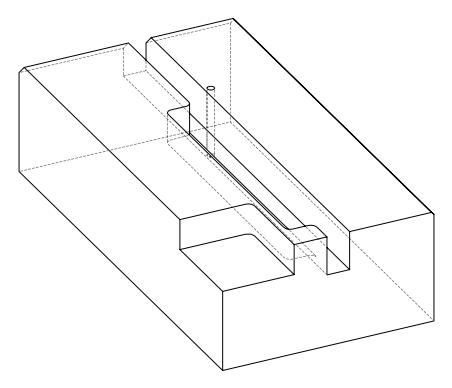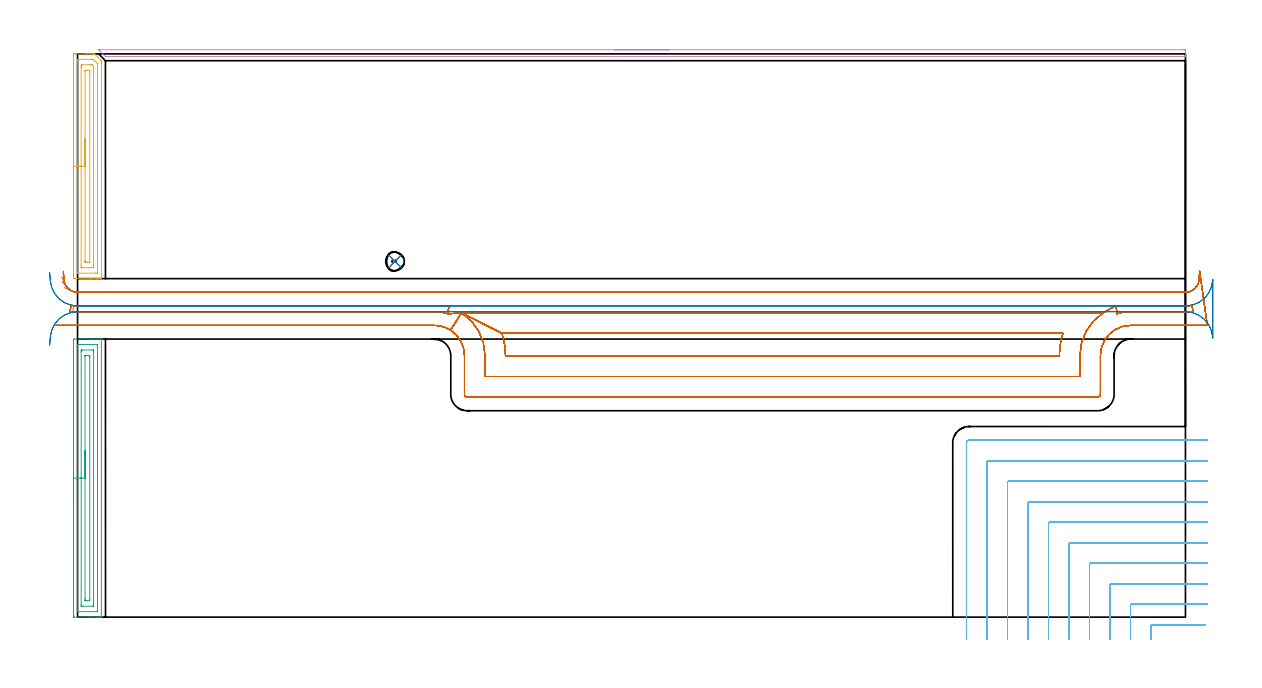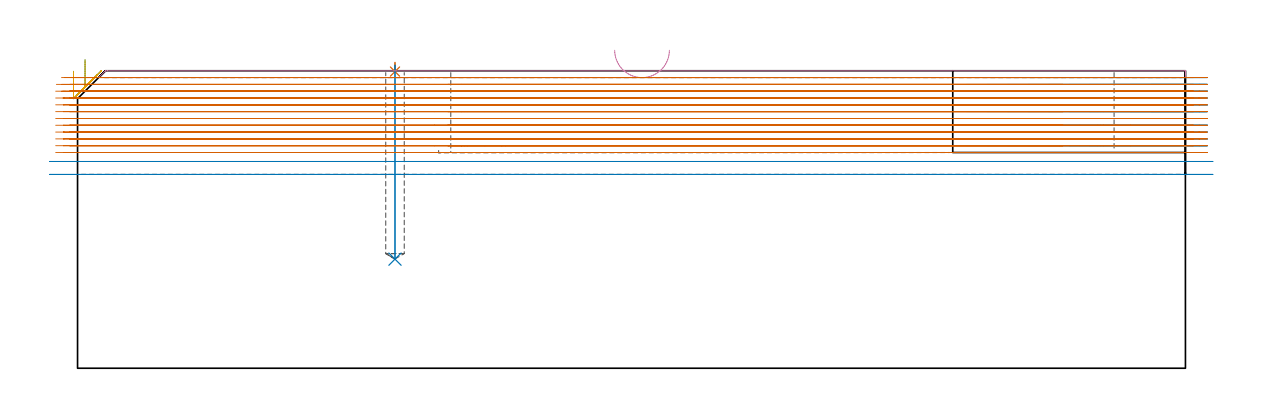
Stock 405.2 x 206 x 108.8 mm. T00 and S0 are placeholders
(PLAN: 8 operations, 4 tool changes, 93.6 min)
(1 SPOT_DRILL | STEP1POCKET | NXT0321_9005460120000 | 0.03 min | 0 mm3)
(2 DRILL_BLIND_HOLE_INTO_CENTER | STEP1POCKET | UGT0301_463 | 0.29 min | 2429 mm3)
(3 AREA_MILL | FG_CHAMFER_SURFACE | UGT0205_001 | 3.48 min | 5597 mm3)
(4 AREA_MILL_1 | FG_CHAMFER_SURFACE_1 | UGT0205_001 | 3.33 min | 1251 mm3)
(5 AREA_MILL_2 | FG_CHAMFER_SURFACE_2 | UGT0205_001 | 2.85 min | 4575 mm3)
(6 MILL_CORNER_NOTCH_RECTANGULAR | CORNER_NOTCH_RECTANGULAR | NXT0201_013 | Follow Part, ap 2.5, ae 75% | 25.2 min | 177138 mm3)
(7 MILL_OPEN_POCKET | POCKET_OPEN | NXT0201_013 | Follow Part, ap 2.5, ae 75% | 54.8 min | 457244 mm3)
(8 MILL_RECTANGULAR_SLOT | SLOT_RECTANGULAR | UGT0201_094 | Follow Part, ap 5, ae 75% | 3.63 min | 71651 mm3)
(TOOL NXT0321_9005460120000 | NC Spot Drill, 142deg, 12mm, Carbide, Uncoated | D12 PA142 FL30 Z2)
(TOOL UGT0301_463 | Carbide Drill 6.8 mm | D6.8 PA118 FL69 Z2)
(TOOL UGT0205_001 | Chamfer Mill 20 x 3 x 45 deg. | D20 FL50 Z2)
(TOOL NXT0201_013 | ENDMILL 10mm | D10 FL30 Z4)
(TOOL UGT0201_094 | End mill 20 mm | D20 FL38 Z4)
(OP 1 SPOT_DRILL)
G17 G21 G94 G90
T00 M6
G54
G17 G0 G90 X116.1 Y130.1 S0 M3
G43 Z118.8 H0
G94 G81 G98 Z108.507 F250. R111.8
G80
M5
M2
(OP 2 DRILL_BLIND_HOLE_INTO_CENTER)
G17 G21 G94 G90
T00 M6
G54
G17 G0 G90 X116.1 Y130.1 S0 M3
G43 Z118.8 H0
G94 G81 G98 Z39.9 F250. R110.8
G80
M5
M2
(OP 3 AREA_MILL)
G17 G21 G94 G90
T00 M6
G54
G17 G0 G90 X-1.5 Y40.85 S1061 M3
G43 Z118.8 H0
Z108.6
G94 G1 Y40.888 Z107.728 F250.
Y41.002 Z106.864
Y41.191 Z106.012
Y41.453 Z105.18
Y41.787 Z104.374
Y42.19 Z103.6
Y42.658 Z102.864
Y43.19 Z102.172
Y43.779 Z101.529
Y44.422 Z100.94
Y45.114 Z100.408
Y45.85 Z99.94
Y46.624 Z99.537
Y47.43 Z99.203
Y48.262 Z98.941
Y49.114 Z98.752
Y49.978 Z98.638
Y50.85 Z98.6
Y101.13
X-1.497 Y101.397 Z98.602
X-1.491 Y101.69 Z98.605
X-1.192 Y101.7 Z98.904
X4.494 Z104.588
X5.137 Z105.235
X5.388 Z105.485
X7.177 Z107.272
X7.679 Z107.778
X8.347 Z108.446
X8.651 Y101.694 Z108.743
X8.697 Y101.69 Z108.789
X8.7 Y101.575 Z108.8
Y0.125
X8.697 Y0.01 Z108.788
X8.66 Y0.002 Z108.752
X8.649 Y0.001 Z108.741
X8.347 Y0. Z108.445
X7.679 Z107.777
X7.177 Z107.272
X5.137 Z105.235
X4.494 Z104.588
X-1.12 Z98.976
X-1.441 Y0.003 Z98.656
X-1.491 Y0.006 Z98.606
X-1.497 Y0.57 Z98.603
X-1.5 Y1.196 Z98.6
Y50.85
X-0.086 Z100.014
Y99.459
X-0.084 Y99.568 Z100.016
X-0.082 Y99.64 Z100.018
X-0.079 Y99.689 Z100.021
X-0.064 Y99.691 Z100.036
X0.023 Y99.695 Z100.123
X0.567 Y99.7 Z100.667
X7.227 Y99.699 Z107.327
X7.258 Y99.698 Z107.358
X7.274 Y99.695 Z107.374
X7.278 Y99.692 Z107.378
X7.28 Y99.675 Z107.38
X7.284 Y99.459 Z107.384
X7.285 Y99.35 Z107.385
X7.286 Y99.242 Z107.386
X7.285 Y2.241 Z107.385
X7.284 Y2.133 Z107.384
X7.282 Y2.061 Z107.382
X7.279 Y2.011 Z107.379
X7.263 Y2.009 Z107.363
X7.177 Y2.006 Z107.277
X6.633 Y2.001 Z106.733
X-0.027 Y2. Z100.073
X-0.058 Y2.002 Z100.042
X-0.074 Y2.005 Z100.026
X-0.078 Y2.008 Z100.022
X-0.08 Y2.025 Z100.02
X-0.084 Y2.241 Z100.016
X-0.085 Y2.35 Z100.015
X-0.086 Y2.458 Z100.014
Y50.85
X1.328 Z101.428
X1.329 Y97.161 Z101.429
X1.333 Y97.57 Z101.433
X1.335 Y97.681 Z101.435
X1.551 Y97.694 Z101.651
X1.682 Y97.699 Z101.782
X5.518 Z105.618
X5.779 Y97.694 Z105.879
X5.851 Y97.69 Z105.951
X5.865 Y97.676 Z105.965
X5.868 Y97.639 Z105.968
X5.87 Y97.57 Z105.97
X5.871 Y97.09 Z105.971
Y4.539
X5.867 Y4.13 Z105.967
X5.865 Y4.019 Z105.965
X5.648 Y4.006 Z105.748
X5.518 Y4.001 Z105.618
X1.682 Z101.782
X1.421 Y4.006 Z101.521
X1.349 Y4.01 Z101.449
X1.335 Y4.024 Z101.435
X1.332 Y4.061 Z101.432
X1.33 Y4.13 Z101.43
X1.329 Y4.61 Z101.429
X1.328 Y50.85 Z101.428
X2.743 Z102.843
Y95.327
X2.745 Y95.541 Z102.845
X2.748 Y95.647 Z102.848
X2.75 Y95.69 Z102.85
X2.802 Y95.695 Z102.902
X3.6 Y95.699 Z103.7
X3.692 Y95.7 Z103.792
X4.413 Y95.69 Z104.513
X4.451 Y95.689 Z104.551
X4.453 Y95.647 Z104.553
X4.455 Y95.546 Z104.555
X4.457 Y95.343 Z104.557
Y94.937
X4.456 Y6.373 Z104.556
X4.455 Y6.159 Z104.555
X4.452 Y6.053 Z104.552
X4.45 Y6.01 Z104.55
X4.398 Y6.005 Z104.498
X3.6 Y6.001 Z103.7
X3.508 Z103.608
X2.787 Y6.01 Z102.887
X2.749 Y6.011 Z102.849
X2.747 Y6.053 Z102.847
X2.745 Y6.154 Z102.845
X2.743 Y6.357 Z102.843
Y6.763
Y50.85
Y51.722 Z102.881
Y52.586 Z102.995
Y53.438 Z103.183
Y54.27 Z103.446
Y55.076 Z103.78
Y55.85 Z104.182
Y56.586 Z104.651
Y57.278 Z105.182
Y57.921 Z105.772
Y58.51 Z106.415
Y59.042 Z107.107
Y59.51 Z107.843
Y59.913 Z108.616
Y60.247 Z109.422
Y60.509 Z110.254
Y60.698 Z111.106
Y60.812 Z111.971
Y60.85 Z112.843
G0 Z118.8
M5
M2
(OP 4 AREA_MILL_1)
G17 G21 G94 G90
T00 M6
G54
G17 G0 G90 X196.45 Y207.5 S1061 M3
G43 Z118.8 H0
Z116.3
G94 G1 X196.488 Z115.428 F250.
X196.602 Z114.563
X196.791 Z113.712
X197.053 Z112.88
X197.387 Z112.074
X197.79 Z111.3
X198.258 Z110.564
X198.789 Z109.872
X199.379 Z109.229
X200.022 Z108.64
X200.714 Z108.108
X201.45 Z107.64
X202.224 Z107.237
X203.03 Z106.903
X203.862 Z106.641
X204.713 Z106.452
X205.578 Z106.338
X206.45 Z106.3
X404.593
X404.85 Y207.499 Z106.301
X405.04 Y207.496 Z106.304
X405.197 Y207.491 Z106.305
X405.199 Y207.44 Z106.357
X405.2 Y206.25 Z107.545
Y205.621 Z108.179
Y205.269 Z108.53
Y205.134 Z108.658
X405.19 Y205.002 Z108.788
X405.04 Y205. Z108.8
X10.984
X10.213 Y205.004 Z108.793
X10.198 Y205.005 Z108.791
X10.092 Y205.107 Z108.69
X7.703 Y207.496 Z106.303
X7.705 Y207.498 Z106.301
X7.86 Y207.5 Z106.3
X206.45
X207.321 Z106.338
X208.186 Z106.452
X209.038 Z106.641
X209.87 Z106.903
X210.676 Z107.237
X211.45 Z107.64
X212.186 Z108.108
X212.878 Z108.64
X213.521 Z109.229
X214.11 Z109.872
X214.641 Z110.564
X215.11 Z111.3
X215.513 Z112.074
X215.847 Z112.88
X216.109 Z113.712
X216.298 Z114.563
X216.412 Z115.428
X216.45 Z116.3
G0 Z118.8
M5
M2
(OP 5 AREA_MILL_2)
G17 G21 G94 G90
T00 M6
G54
G17 G0 G90 X-1.5 Y154.9 S1061 M3
G43 Z118.8 H0
Z108.6
G94 G1 Y154.938 Z107.728 F250.
Y155.052 Z106.864
Y155.241 Z106.012
Y155.503 Z105.18
Y155.837 Z104.374
Y156.24 Z103.6
Y156.709 Z102.864
Y157.24 Z102.172
Y157.829 Z101.529
Y158.472 Z100.94
Y159.164 Z100.408
Y159.9 Z99.94
Y160.674 Z99.537
Y161.48 Z99.203
Y162.312 Z98.941
Y163.164 Z98.752
Y164.028 Z98.638
Y164.9 Z98.6
Y205.157
X-1.498 Y205.421 Z98.602
X-1.491 Y205.993 Z98.605
X-1.45 Y205.998 Z98.647
X-0.871 Y206. Z99.226
X-0.558 Z99.538
X2.706 Z102.8
X3.331 Z103.428
X3.6 Z103.696
X4.226 Z104.322
X4.494 Z104.59
X5.032 Z105.131
X5.388 Z105.487
X5.835 Z105.934
X6.015 Y205.999 Z106.114
X6.208 Y205.99 Z106.304
X6.282 Y205.918 Z106.38
X6.335 Y205.866 Z106.433
X8.518 Y203.683 Z108.616
X8.561 Y203.64 Z108.659
X8.695 Y203.505 Z108.79
X8.7 Y202.749 Z108.8
Y123.934
X8.697 Y123.81 Z108.788
X8.66 Y123.802 Z108.752
X8.646 Y123.801 Z108.737
X8.322 Y123.8 Z108.421
X7.714 Z107.813
X7.177 Z107.272
X5.12 Z105.217
X4.494 Z104.589
X-1.121 Z98.976
X-1.45 Y123.802 Z98.647
X-1.491 Y123.807 Z98.606
X-1.497 Y124.379 Z98.603
X-1.5 Y125.006 Z98.6
Y164.9
X-0.086 Z100.014
Y203.748
X-0.085 Y203.857 Z100.015
X-0.082 Y203.929 Z100.018
X-0.079 Y203.981 Z100.021
X-0.065 Y203.99 Z100.035
X0.023 Y203.993 Z100.123
X0.556 Y203.999 Z100.656
X5.027 Z105.127
X5.388 Y203.996 Z105.488
X5.748 Y203.99 Z105.848
X6.109 Y203.64 Z106.209
X6.282 Y203.467 Z106.382
X7. Y202.749 Z107.1
X7.177 Y202.569 Z107.277
X7.261 Y202.477 Z107.361
X7.279 Y202.442 Z107.379
X7.282 Y202.329 Z107.382
X7.285 Y202.185 Z107.385
X7.286 Y201.967 Z107.386
Y201.859
Y126.052
X7.285 Y125.943 Z107.385
X7.282 Y125.871 Z107.382
X7.279 Y125.819 Z107.379
X7.265 Y125.81 Z107.365
X7.177 Y125.807 Z107.277
X6.644 Y125.801 Z106.744
X0.023 Z100.123
X-0.028 Y125.802 Z100.072
X-0.059 Y125.805 Z100.041
X-0.072 Y125.809 Z100.028
X-0.079 Y125.836 Z100.021
X-0.084 Y126.052 Z100.016
X-0.085 Y126.16 Z100.015
X-0.086 Y164.9 Z100.014
X1.328 Z101.428
X1.329 Y200.968 Z101.429
X1.33 Y201.448 Z101.43
X1.333 Y201.859 Z101.433
X1.335 Y201.97 Z101.435
X1.528 Y201.99 Z101.628
X1.672 Y201.998 Z101.772
X4.352 Y202. Z104.452
X5.247 Y201.999 Z105.347
X5.281 Y201.995 Z105.381
X5.297 Y201.99 Z105.397
X5.332 Y201.963 Z105.432
X5.388 Y201.911 Z105.488
X5.439 Y201.859 Z105.539
X5.864 Y201.384 Z105.964
X5.868 Y200.968 Z105.968
X5.871 Y200.487 Z105.971
Y128.832
X5.87 Y128.352 Z105.97
X5.867 Y127.941 Z105.967
X5.865 Y127.83 Z105.965
X5.672 Y127.81 Z105.772
X5.528 Y127.802 Z105.628
X5.388 Y127.801 Z105.488
X4.636 Y127.8 Z104.736
X1.954 Z102.054
X1.812 Y127.801 Z101.912
X1.67 Y127.803 Z101.77
X1.386 Y127.81 Z101.486
X1.334 Y127.816 Z101.434
X1.332 Y127.831 Z101.432
X1.33 Y127.873 Z101.43
X1.329 Y127.941 Z101.429
X1.328 Y128.423 Z101.428
Y164.9
X2.743 Z102.843
Y199.614
X2.744 Y199.827 Z102.844
X2.746 Y199.934 Z102.846
X2.749 Y199.979 Z102.849
X2.792 Y199.992 Z102.892
X3.6 Y200. Z103.7
X3.678 Z103.778
X4.422 Y199.99 Z104.522
X4.451 Y199.979 Z104.551
X4.454 Y199.935 Z104.554
X4.456 Y199.834 Z104.556
X4.457 Y199.63 Z104.557
Y199.224
Y130.186
X4.456 Y129.973 Z104.556
X4.453 Y129.867 Z104.553
X4.451 Y129.821 Z104.551
X4.408 Y129.808 Z104.508
X3.6 Y129.801 Z103.7
X3.522 Y129.8 Z103.622
X2.778 Y129.81 Z102.878
X2.749 Y129.821 Z102.849
X2.746 Y129.865 Z102.846
X2.744 Y129.966 Z102.844
X2.743 Y130.17 Z102.843
Y130.576
Y164.9
Y165.772 Z102.881
Y166.637 Z102.995
Y167.488 Z103.183
Y168.32 Z103.446
Y169.126 Z103.78
Y169.9 Z104.182
Y170.636 Z104.651
Y171.328 Z105.182
Y171.971 Z105.772
Y172.56 Z106.415
Y173.092 Z107.107
Y173.56 Z107.843
Y173.963 Z108.616
Y174.297 Z109.422
Y174.559 Z110.254
Y174.748 Z111.106
Y174.862 Z111.971
Y174.9 Z112.843
G0 Z118.8
M5
M2
(OP 6 MILL_CORNER_NOTCH_RECTANGULAR)
G17 G21 G94 G90
T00 M6
G54
G17 G0 G90 X412.342 Y-2.8 S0 M3
G43 Z118.8 H0
Z106.308
G94 G1 X409.342 F250.
X393.095 F500.
G3 X392.6 Y-3.295 R0.5
G1 Y-5.
Y-8. F250.
G0 Z118.8
X413.2 Y4.7
Z106.308
G1 X410.2
X385.595 F500.
G3 X385.1 Y4.205 R0.5
G1 Y-5.
Y-8. F250.
G0 Z118.8
X413.2 Y12.2
Z106.308
G1 X410.2
X378.096 F500.
G3 X377.6 Y11.704 R0.5
G1 Y-5.
Y-8. F250.
G0 Z118.8
X413.2 Y19.7
Z106.308
G1 X410.2
X370.596 F500.
G3 X370.1 Y19.204 R0.5
G1 Y-5.
Y-8. F250.
G0 Z118.8
X413.2 Y27.2
Z106.308
G1 X410.2
X363.096 F500.
G3 X362.6 Y26.704 R0.5
G1 Y-5.
Y-8. F250.
G0 Z118.8
X413.2 Y34.7
Z106.308
G1 X410.2
X355.596 F500.
G3 X355.1 Y34.204 R0.5
G1 Y-5.
Y-8. F250.
G0 Z118.8
X413.2 Y42.2
Z106.308
G1 X410.2
X348.096 F500.
G3 X347.6 Y41.704 R0.5
G1 Y-5.
Y-8. F250.
G0 Z118.8
X413.2 Y49.7
Z106.308
G1 X410.2
X340.597 F500.
G3 X340.1 Y49.203 R0.5
G1 Y-5.
Y-8. F250.
G0 Z118.8
X413.2 Y57.2
Z106.308
G1 X410.2
X333.097 F500.
G3 X332.6 Y56.703 R0.5
G1 Y-5.
Y-8. F250.
G0 Z118.8
X413.2 Y64.7
Z106.308
G1 X410.2
X326.1 F500.
G3 X325.1 Y63.7 R1.
G1 Y-5.
Y-8. F250.
G0 Z118.8
X412.342 Y-2.8
Z103.817
G1 X409.342
X393.095 F500.
G3 X392.6 Y-3.295 R0.5
G1 Y-5.
Y-8. F250.
G0 Z118.8
X413.2 Y4.7
Z103.817
G1 X410.2
X385.595 F500.
G3 X385.1 Y4.205 R0.5
G1 Y-5.
Y-8. F250.
G0 Z118.8
X413.2 Y12.2
Z103.817
G1 X410.2
X378.096 F500.
G3 X377.6 Y11.704 R0.5
G1 Y-5.
Y-8. F250.
G0 Z118.8
X413.2 Y19.7
Z103.817
G1 X410.2
X370.596 F500.
G3 X370.1 Y19.204 R0.5
G1 Y-5.
Y-8. F250.
G0 Z118.8
X413.2 Y27.2
Z103.817
G1 X410.2
X363.096 F500.
G3 X362.6 Y26.704 R0.5
G1 Y-5.
Y-8. F250.
G0 Z118.8
X413.2 Y34.7
Z103.817
G1 X410.2
X355.596 F500.
G3 X355.1 Y34.204 R0.5
G1 Y-5.
Y-8. F250.
G0 Z118.8
X413.2 Y42.2
Z103.817
G1 X410.2
X348.096 F500.
G3 X347.6 Y41.704 R0.5
G1 Y-5.
Y-8. F250.
G0 Z118.8
X413.2 Y49.7
Z103.817
G1 X410.2
X340.597 F500.
G3 X340.1 Y49.203 R0.5
G1 Y-5.
Y-8. F250.
G0 Z118.8
X413.2 Y57.2
Z103.817
G1 X410.2
X333.097 F500.
G3 X332.6 Y56.703 R0.5
G1 Y-5.
Y-8. F250.
G0 Z118.8
X413.2 Y64.7
Z103.817
G1 X410.2
X326.1 F500.
G3 X325.1 Y63.7 R1.
G1 Y-5.
Y-8. F250.
G0 Z118.8
X412.342 Y-2.8
Z101.325
G1 X409.342
X393.095 F500.
G3 X392.6 Y-3.295 R0.5
G1 Y-5.
Y-8. F250.
G0 Z118.8
X413.2 Y4.7
Z101.325
G1 X410.2
X385.595 F500.
G3 X385.1 Y4.205 R0.5
G1 Y-5.
Y-8. F250.
G0 Z118.8
X413.2 Y12.2
Z101.325
G1 X410.2
X378.096 F500.
G3 X377.6 Y11.704 R0.5
G1 Y-5.
Y-8. F250.
G0 Z118.8
X413.2 Y19.7
Z101.325
G1 X410.2
X370.596 F500.
G3 X370.1 Y19.204 R0.5
G1 Y-5.
Y-8. F250.
G0 Z118.8
X413.2 Y27.2
Z101.325
G1 X410.2
X363.096 F500.
G3 X362.6 Y26.704 R0.5
G1 Y-5.
Y-8. F250.
G0 Z118.8
X413.2 Y34.7
Z101.325
G1 X410.2
X355.596 F500.
G3 X355.1 Y34.204 R0.5
G1 Y-5.
Y-8. F250.
G0 Z118.8
X413.2 Y42.2
Z101.325
G1 X410.2
X348.096 F500.
G3 X347.6 Y41.704 R0.5
G1 Y-5.
Y-8. F250.
G0 Z118.8
X413.2 Y49.7
Z101.325
G1 X410.2
X340.597 F500.
G3 X340.1 Y49.203 R0.5
G1 Y-5.
Y-8. F250.
G0 Z118.8
X413.2 Y57.2
Z101.325
G1 X410.2
X333.097 F500.
G3 X332.6 Y56.703 R0.5
G1 Y-5.
Y-8. F250.
G0 Z118.8
X413.2 Y64.7
Z101.325
G1 X410.2
X326.1 F500.
G3 X325.1 Y63.7 R1.
G1 Y-5.
Y-8. F250.
G0 Z118.8
X412.342 Y-2.8
Z98.833
G1 X409.342
X393.095 F500.
G3 X392.6 Y-3.295 R0.5
G1 Y-5.
Y-8. F250.
G0 Z118.8
X413.2 Y4.7
Z98.833
G1 X410.2
X385.595 F500.
G3 X385.1 Y4.205 R0.5
G1 Y-5.
Y-8. F250.
G0 Z118.8
X413.2 Y12.2
Z98.833
G1 X410.2
X378.096 F500.
G3 X377.6 Y11.704 R0.5
G1 Y-5.
Y-8. F250.
G0 Z118.8
X413.2 Y19.7
Z98.833
G1 X410.2
X370.596 F500.
G3 X370.1 Y19.204 R0.5
G1 Y-5.
Y-8. F250.
G0 Z118.8
X413.2 Y27.2
Z98.833
G1 X410.2
X363.096 F500.
G3 X362.6 Y26.704 R0.5
G1 Y-5.
Y-8. F250.
G0 Z118.8
X413.2 Y34.7
Z98.833
G1 X410.2
X355.596 F500.
G3 X355.1 Y34.204 R0.5
G1 Y-5.
Y-8. F250.
G0 Z118.8
X413.2 Y42.2
Z98.833
G1 X410.2
X348.096 F500.
G3 X347.6 Y41.704 R0.5
G1 Y-5.
Y-8. F250.
G0 Z118.8
X413.2 Y49.7
Z98.833
G1 X410.2
X340.597 F500.
G3 X340.1 Y49.203 R0.5
G1 Y-5.
Y-8. F250.
G0 Z118.8
X413.2 Y57.2
Z98.833
G1 X410.2
X333.097 F500.
G3 X332.6 Y56.703 R0.5
G1 Y-5.
Y-8. F250.
G0 Z118.8
X413.2 Y64.7
Z98.833
G1 X410.2
X326.1 F500.
G3 X325.1 Y63.7 R1.
G1 Y-5.
Y-8. F250.
G0 Z118.8
X412.342 Y-2.8
Z96.342
G1 X409.342
X393.095 F500.
G3 X392.6 Y-3.295 R0.5
G1 Y-5.
Y-8. F250.
G0 Z118.8
X413.2 Y4.7
Z96.342
G1 X410.2
X385.595 F500.
G3 X385.1 Y4.205 R0.5
G1 Y-5.
Y-8. F250.
G0 Z118.8
X413.2 Y12.2
Z96.342
G1 X410.2
X378.096 F500.
G3 X377.6 Y11.704 R0.5
G1 Y-5.
Y-8. F250.
G0 Z118.8
X413.2 Y19.7
Z96.342
G1 X410.2
X370.596 F500.
G3 X370.1 Y19.204 R0.5
G1 Y-5.
Y-8. F250.
G0 Z118.8
X413.2 Y27.2
Z96.342
G1 X410.2
X363.096 F500.
G3 X362.6 Y26.704 R0.5
G1 Y-5.
Y-8. F250.
G0 Z118.8
X413.2 Y34.7
Z96.342
G1 X410.2
X355.596 F500.
G3 X355.1 Y34.204 R0.5
G1 Y-5.
Y-8. F250.
G0 Z118.8
X413.2 Y42.2
Z96.342
G1 X410.2
X348.096 F500.
G3 X347.6 Y41.704 R0.5
G1 Y-5.
Y-8. F250.
G0 Z118.8
X413.2 Y49.7
Z96.342
G1 X410.2
X340.597 F500.
G3 X340.1 Y49.203 R0.5
G1 Y-5.
Y-8. F250.
G0 Z118.8
X413.2 Y57.2
Z96.342
G1 X410.2
X333.097 F500.
G3 X332.6 Y56.703 R0.5
G1 Y-5.
Y-8. F250.
G0 Z118.8
X413.2 Y64.7
Z96.342
G1 X410.2
X326.1 F500.
G3 X325.1 Y63.7 R1.
G1 Y-5.
Y-8. F250.
G0 Z118.8
X412.342 Y-2.8
Z93.85
G1 X409.342
X393.095 F500.
G3 X392.6 Y-3.295 R0.5
G1 Y-5.
Y-8. F250.
G0 Z118.8
X413.2 Y4.7
Z93.85
G1 X410.2
X385.595 F500.
G3 X385.1 Y4.205 R0.5
G1 Y-5.
Y-8. F250.
G0 Z118.8
X413.2 Y12.2
Z93.85
G1 X410.2
X378.096 F500.
G3 X377.6 Y11.704 R0.5
G1 Y-5.
Y-8. F250.
G0 Z118.8
X413.2 Y19.7
Z93.85
G1 X410.2
X370.596 F500.
G3 X370.1 Y19.204 R0.5
G1 Y-5.
Y-8. F250.
G0 Z118.8
X413.2 Y27.2
Z93.85
G1 X410.2
X363.096 F500.
G3 X362.6 Y26.704 R0.5
G1 Y-5.
Y-8. F250.
G0 Z118.8
X413.2 Y34.7
Z93.85
G1 X410.2
X355.596 F500.
G3 X355.1 Y34.204 R0.5
G1 Y-5.
Y-8. F250.
G0 Z118.8
X413.2 Y42.2
Z93.85
G1 X410.2
X348.096 F500.
G3 X347.6 Y41.704 R0.5
G1 Y-5.
Y-8. F250.
G0 Z118.8
X413.2 Y49.7
Z93.85
G1 X410.2
X340.597 F500.
G3 X340.1 Y49.203 R0.5
G1 Y-5.
Y-8. F250.
G0 Z118.8
X413.2 Y57.2
Z93.85
G1 X410.2
X333.097 F500.
G3 X332.6 Y56.703 R0.5
G1 Y-5.
Y-8. F250.
G0 Z118.8
X413.2 Y64.7
Z93.85
G1 X410.2
X326.1 F500.
G3 X325.1 Y63.7 R1.
G1 Y-5.
Y-8. F250.
G0 Z118.8
X412.342 Y-2.8
Z91.358
G1 X409.342
X393.095 F500.
G3 X392.6 Y-3.295 R0.5
G1 Y-5.
Y-8. F250.
G0 Z118.8
X413.2 Y4.7
Z91.358
G1 X410.2
X385.595 F500.
G3 X385.1 Y4.205 R0.5
G1 Y-5.
Y-8. F250.
G0 Z118.8
X413.2 Y12.2
Z91.358
G1 X410.2
X378.096 F500.
G3 X377.6 Y11.704 R0.5
G1 Y-5.
Y-8. F250.
G0 Z118.8
X413.2 Y19.7
Z91.358
G1 X410.2
X370.596 F500.
G3 X370.1 Y19.204 R0.5
G1 Y-5.
Y-8. F250.
G0 Z118.8
X413.2 Y27.2
Z91.358
G1 X410.2
X363.096 F500.
G3 X362.6 Y26.704 R0.5
G1 Y-5.
Y-8. F250.
G0 Z118.8
X413.2 Y34.7
Z91.358
G1 X410.2
X355.596 F500.
G3 X355.1 Y34.204 R0.5
G1 Y-5.
Y-8. F250.
G0 Z118.8
X413.2 Y42.2
Z91.358
G1 X410.2
X348.096 F500.
G3 X347.6 Y41.704 R0.5
G1 Y-5.
Y-8. F250.
G0 Z118.8
X413.2 Y49.7
Z91.358
G1 X410.2
X340.597 F500.
G3 X340.1 Y49.203 R0.5
G1 Y-5.
Y-8. F250.
G0 Z118.8
X413.2 Y57.2
Z91.358
G1 X410.2
X333.097 F500.
G3 X332.6 Y56.703 R0.5
G1 Y-5.
Y-8. F250.
G0 Z118.8
X413.2 Y64.7
Z91.358
G1 X410.2
X326.1 F500.
G3 X325.1 Y63.7 R1.
G1 Y-5.
Y-8. F250.
G0 Z118.8
X412.342 Y-2.8
Z88.867
G1 X409.342
X393.095 F500.
G3 X392.6 Y-3.295 R0.5
G1 Y-5.
Y-8. F250.
G0 Z118.8
X413.2 Y4.7
Z88.867
G1 X410.2
X385.595 F500.
G3 X385.1 Y4.205 R0.5
G1 Y-5.
Y-8. F250.
G0 Z118.8
X413.2 Y12.2
Z88.867
G1 X410.2
X378.096 F500.
G3 X377.6 Y11.704 R0.5
G1 Y-5.
Y-8. F250.
G0 Z118.8
X413.2 Y19.7
Z88.867
G1 X410.2
X370.596 F500.
G3 X370.1 Y19.204 R0.5
G1 Y-5.
Y-8. F250.
G0 Z118.8
X413.2 Y27.2
Z88.867
G1 X410.2
X363.096 F500.
G3 X362.6 Y26.704 R0.5
G1 Y-5.
Y-8. F250.
G0 Z118.8
X413.2 Y34.7
Z88.867
G1 X410.2
X355.596 F500.
G3 X355.1 Y34.204 R0.5
G1 Y-5.
Y-8. F250.
G0 Z118.8
X413.2 Y42.2
Z88.867
G1 X410.2
X348.096 F500.
G3 X347.6 Y41.704 R0.5
G1 Y-5.
Y-8. F250.
G0 Z118.8
X413.2 Y49.7
Z88.867
G1 X410.2
X340.597 F500.
G3 X340.1 Y49.203 R0.5
G1 Y-5.
Y-8. F250.
G0 Z118.8
X413.2 Y57.2
Z88.867
G1 X410.2
X333.097 F500.
G3 X332.6 Y56.703 R0.5
G1 Y-5.
Y-8. F250.
G0 Z118.8
X413.2 Y64.7
Z88.867
G1 X410.2
X326.1 F500.
G3 X325.1 Y63.7 R1.
G1 Y-5.
Y-8. F250.
G0 Z118.8
X412.342 Y-2.8
Z86.375
G1 X409.342
X393.095 F500.
G3 X392.6 Y-3.295 R0.5
G1 Y-5.
Y-8. F250.
G0 Z118.8
X413.2 Y4.7
Z86.375
G1 X410.2
X385.595 F500.
G3 X385.1 Y4.205 R0.5
G1 Y-5.
Y-8. F250.
G0 Z118.8
X413.2 Y12.2
Z86.375
G1 X410.2
X378.096 F500.
G3 X377.6 Y11.704 R0.5
G1 Y-5.
Y-8. F250.
G0 Z118.8
X413.2 Y19.7
Z86.375
G1 X410.2
X370.596 F500.
G3 X370.1 Y19.204 R0.5
G1 Y-5.
Y-8. F250.
G0 Z118.8
X413.2 Y27.2
Z86.375
G1 X410.2
X363.096 F500.
G3 X362.6 Y26.704 R0.5
G1 Y-5.
Y-8. F250.
G0 Z118.8
X413.2 Y34.7
Z86.375
G1 X410.2
X355.596 F500.
G3 X355.1 Y34.204 R0.5
G1 Y-5.
Y-8. F250.
G0 Z118.8
X413.2 Y42.2
Z86.375
G1 X410.2
X348.096 F500.
G3 X347.6 Y41.704 R0.5
G1 Y-5.
Y-8. F250.
G0 Z118.8
X413.2 Y49.7
Z86.375
G1 X410.2
X340.597 F500.
G3 X340.1 Y49.203 R0.5
G1 Y-5.
Y-8. F250.
G0 Z118.8
X413.2 Y57.2
Z86.375
G1 X410.2
X333.097 F500.
G3 X332.6 Y56.703 R0.5
G1 Y-5.
Y-8. F250.
G0 Z118.8
X413.2 Y64.7
Z86.375
G1 X410.2
X326.1 F500.
G3 X325.1 Y63.7 R1.
G1 Y-5.
Y-8. F250.
G0 Z118.8
X412.342 Y-2.8
Z83.883
G1 X409.342
X393.095 F500.
G3 X392.6 Y-3.295 R0.5
G1 Y-5.
Y-8. F250.
G0 Z118.8
X413.2 Y4.7
Z83.883
G1 X410.2
X385.595 F500.
G3 X385.1 Y4.205 R0.5
G1 Y-5.
Y-8. F250.
G0 Z118.8
X413.2 Y12.2
Z83.883
G1 X410.2
X378.096 F500.
G3 X377.6 Y11.704 R0.5
G1 Y-5.
Y-8. F250.
G0 Z118.8
X413.2 Y19.7
Z83.883
G1 X410.2
X370.596 F500.
G3 X370.1 Y19.204 R0.5
G1 Y-5.
Y-8. F250.
G0 Z118.8
X413.2 Y27.2
Z83.883
G1 X410.2
X363.096 F500.
G3 X362.6 Y26.704 R0.5
G1 Y-5.
Y-8. F250.
G0 Z118.8
X413.2 Y34.7
Z83.883
G1 X410.2
X355.596 F500.
G3 X355.1 Y34.204 R0.5
G1 Y-5.
Y-8. F250.
G0 Z118.8
X413.2 Y42.2
Z83.883
G1 X410.2
X348.096 F500.
G3 X347.6 Y41.704 R0.5
G1 Y-5.
Y-8. F250.
G0 Z118.8
X413.2 Y49.7
Z83.883
G1 X410.2
X340.597 F500.
G3 X340.1 Y49.203 R0.5
G1 Y-5.
Y-8. F250.
G0 Z118.8
X413.2 Y57.2
Z83.883
G1 X410.2
X333.097 F500.
G3 X332.6 Y56.703 R0.5
G1 Y-5.
Y-8. F250.
G0 Z118.8
X413.2 Y64.7
Z83.883
G1 X410.2
X326.1 F500.
G3 X325.1 Y63.7 R1.
G1 Y-5.
Y-8. F250.
G0 Z118.8
X412.342 Y-2.8
Z81.392
G1 X409.342
X393.095 F500.
G3 X392.6 Y-3.295 R0.5
G1 Y-5.
Y-8. F250.
G0 Z118.8
X413.2 Y4.7
Z81.392
G1 X410.2
X385.595 F500.
G3 X385.1 Y4.205 R0.5
G1 Y-5.
Y-8. F250.
G0 Z118.8
X413.2 Y12.2
Z81.392
G1 X410.2
X378.096 F500.
G3 X377.6 Y11.704 R0.5
G1 Y-5.
Y-8. F250.
G0 Z118.8
X413.2 Y19.7
Z81.392
G1 X410.2
X370.596 F500.
G3 X370.1 Y19.204 R0.5
G1 Y-5.
Y-8. F250.
G0 Z118.8
X413.2 Y27.2
Z81.392
G1 X410.2
X363.096 F500.
G3 X362.6 Y26.704 R0.5
G1 Y-5.
Y-8. F250.
G0 Z118.8
X413.2 Y34.7
Z81.392
G1 X410.2
X355.596 F500.
G3 X355.1 Y34.204 R0.5
G1 Y-5.
Y-8. F250.
G0 Z118.8
X413.2 Y42.2
Z81.392
G1 X410.2
X348.096 F500.
G3 X347.6 Y41.704 R0.5
G1 Y-5.
Y-8. F250.
G0 Z118.8
X413.2 Y49.7
Z81.392
G1 X410.2
X340.597 F500.
G3 X340.1 Y49.203 R0.5
G1 Y-5.
Y-8. F250.
G0 Z118.8
X413.2 Y57.2
Z81.392
G1 X410.2
X333.097 F500.
G3 X332.6 Y56.703 R0.5
G1 Y-5.
Y-8. F250.
G0 Z118.8
X413.2 Y64.7
Z81.392
G1 X410.2
X326.1 F500.
G3 X325.1 Y63.7 R1.
G1 Y-5.
Y-8. F250.
G0 Z118.8
X412.342 Y-2.8
Z78.9
G1 X409.342
X393.095 F500.
G3 X392.6 Y-3.295 R0.5
G1 Y-5.
Y-8. F250.
G0 Z118.8
X413.2 Y4.7
Z78.9
G1 X410.2
X385.595 F500.
G3 X385.1 Y4.205 R0.5
G1 Y-5.
Y-8. F250.
G0 Z118.8
X413.2 Y12.2
Z78.9
G1 X410.2
X378.096 F500.
G3 X377.6 Y11.704 R0.5
G1 Y-5.
Y-8. F250.
G0 Z118.8
X413.2 Y19.7
Z78.9
G1 X410.2
X370.596 F500.
G3 X370.1 Y19.204 R0.5
G1 Y-5.
Y-8. F250.
G0 Z118.8
X413.2 Y27.2
Z78.9
G1 X410.2
X363.096 F500.
G3 X362.6 Y26.704 R0.5
G1 Y-5.
Y-8. F250.
G0 Z118.8
X413.2 Y34.7
Z78.9
G1 X410.2
X355.596 F500.
G3 X355.1 Y34.204 R0.5
G1 Y-5.
Y-8. F250.
G0 Z118.8
X413.2 Y42.2
Z78.9
G1 X410.2
X348.096 F500.
G3 X347.6 Y41.704 R0.5
G1 Y-5.
Y-8. F250.
G0 Z118.8
X413.2 Y49.7
Z78.9
G1 X410.2
X340.597 F500.
G3 X340.1 Y49.203 R0.5
G1 Y-5.
Y-8. F250.
G0 Z118.8
X413.2 Y57.2
Z78.9
G1 X410.2
X333.097 F500.
G3 X332.6 Y56.703 R0.5
G1 Y-5.
Y-8. F250.
G0 Z118.8
X413.2 Y64.7
Z78.9
G1 X410.2
X326.1 F500.
G3 X325.1 Y63.7 R1.
G1 Y-5.
Y-8. F250.
G0 Z118.8
M5
M2
(OP 7 MILL_OPEN_POCKET)
G17 G21 G94 G90
T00 M6
G54
G17 G0 G90 X-5.864 Y106.7 S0 M3
G43 Z118.8 H0
Z106.308
G94 G1 X-2.864 F250.
X130.5 F500.
G2 X136.413 Y104.976 R11.
G1 X140.444 Y111.3
X135.459 Y110.912
G3 X130.5 Y111.7 R16.
G1 X-1.79
G3 X-1.598 Y113.928 R5.
X0. Y113.8 R10.
G1 X136.114
G3 X135.459 Y110.912 R5.
G1 X140.444 Y111.3
X155.206 Y103.8
G2 X156.5 Y95.7 R26.
G1 Y95.5
X359.1
Y95.7
G2 X360.394 Y103.8 R26.
G1 X155.206
X140.444 Y111.3
G2 X149. Y95.7 R18.5
G1 Y88.
X366.6
Y95.7
G2 X375.156 Y111.3 R18.5
G1 X379.486 Y113.8
X405.2
G3 X407.685 Y114.114 R10.
X408.127 Y111.7 R5.
G1 X385.1
G3 X380.141 Y110.912 R16.
X379.486 Y113.8 R5.
G1 X375.156 Y111.3
X140.444
X136.413 Y104.976
G2 X141.5 Y95.7 R11.
G1 Y81.5
G3 X142.5 Y80.5 R1.
G1 X373.1
G3 X374.1 Y81.5 R1.
G1 Y95.7
G2 X385.1 Y106.7 R11.
G1 X410.2
X413.2 F250.
X410.38 Y126.478
X410.19 Y123.484
G2 X405.2 Y118.8 R5. F500.
G1 X0.
G2 X-2.071 Y119.249 R5.
G1 X-4.802 Y120.492 F250.
G0 X-7.747 Y106.7 Z103.817
G1 X-4.747
X130.5 F500.
G2 X136.413 Y104.976 R11.
G1 X140.444 Y111.3
X135.459 Y110.912
G3 X130.5 Y111.7 R16.
G1 X-2.816
G3 X-2.404 Y114.093 R5.
X0. Y113.8 R10.
G1 X136.114
G3 X135.459 Y110.912 R5.
G1 X140.444 Y111.3
X155.206 Y103.8
G2 X156.5 Y95.7 R26.
G1 Y95.5
X359.1
Y95.7
G2 X360.394 Y103.8 R26.
G1 X155.206
X140.444 Y111.3
G2 X149. Y95.7 R18.5
G1 Y88.
X366.6
Y95.7
G2 X375.156 Y111.3 R18.5
G1 X379.486 Y113.8
X405.2
G3 X407.685 Y114.114 R10.
X408.127 Y111.7 R5.
G1 X385.1
G3 X380.141 Y110.912 R16.
X379.486 Y113.8 R5.
G1 X375.156 Y111.3
X140.444
X136.413 Y104.976
G2 X141.5 Y95.7 R11.
G1 Y81.5
G3 X142.5 Y80.5 R1.
G1 X373.1
G3 X374.1 Y81.5 R1.
G1 Y95.7
G2 X385.1 Y106.7 R11.
G1 X410.2
X413.2 F250.
X410.38 Y126.478
X410.19 Y123.484
G2 X405.2 Y118.8 R5. F500.
G1 X0.
G2 X-3.768 Y120.513 R5.
G1 X-5.74 Y122.774 F250.
G0 X-8. Y106.7 Z101.325
G1 X-5.
X130.5 F500.
G2 X136.413 Y104.976 R11.
G1 X140.444 Y111.3
X135.459 Y110.912
G3 X130.5 Y111.7 R16.
G1 X-2.927
G3 X-2.485 Y114.114 R5.
X0. Y113.8 R10.
G1 X136.114
G3 X135.459 Y110.912 R5.
G1 X140.444 Y111.3
X155.206 Y103.8
G2 X156.5 Y95.7 R26.
G1 Y95.5
X359.1
Y95.7
G2 X360.394 Y103.8 R26.
G1 X155.206
X140.444 Y111.3
G2 X149. Y95.7 R18.5
G1 Y88.
X366.6
Y95.7
G2 X375.156 Y111.3 R18.5
G1 X379.486 Y113.8
X405.2
G3 X407.685 Y114.114 R10.
X408.127 Y111.7 R5.
G1 X385.1
G3 X380.141 Y110.912 R16.
X379.486 Y113.8 R5.
G1 X375.156 Y111.3
X140.444
X136.413 Y104.976
G2 X141.5 Y95.7 R11.
G1 Y81.5
G3 X142.5 Y80.5 R1.
G1 X373.1
G3 X374.1 Y81.5 R1.
G1 Y95.7
G2 X385.1 Y106.7 R11.
G1 X410.2
X413.2 F250.
X410.38 Y126.478
X410.19 Y123.484
G2 X405.2 Y118.8 R5. F500.
G1 X0.
G2 X-4.583 Y121.8 R5.
G1 X-5.783 Y124.55 F250.
G0 X-8. Y106.7 Z98.833
G1 X-5.
X130.5 F500.
G2 X136.413 Y104.976 R11.
G1 X140.444 Y111.3
X135.459 Y110.912
G3 X130.5 Y111.7 R16.
G1 X-2.927
G3 X-2.485 Y114.114 R5.
X0. Y113.8 R10.
G1 X136.114
G3 X135.459 Y110.912 R5.
G1 X140.444 Y111.3
X155.206 Y103.8
G2 X156.5 Y95.7 R26.
G1 Y95.5
X359.1
Y95.7
G2 X360.394 Y103.8 R26.
G1 X155.206
X140.444 Y111.3
G2 X149. Y95.7 R18.5
G1 Y88.
X366.6
Y95.7
G2 X375.156 Y111.3 R18.5
G1 X379.486 Y113.8
X405.2
G3 X407.685 Y114.114 R10.
X408.127 Y111.7 R5.
G1 X385.1
G3 X380.141 Y110.912 R16.
X379.486 Y113.8 R5.
G1 X375.156 Y111.3
X140.444
X136.413 Y104.976
G2 X141.5 Y95.7 R11.
G1 Y81.5
G3 X142.5 Y80.5 R1.
G1 X373.1
G3 X374.1 Y81.5 R1.
G1 Y95.7
G2 X385.1 Y106.7 R11.
G1 X410.2
X413.2 F250.
X410.38 Y126.478
X410.19 Y123.484
G2 X405.2 Y118.8 R5. F500.
G1 X0.
G2 X-4.965 Y123.212 R5.
G1 X-5.318 Y126.191 F250.
G0 X-8. Y106.7 Z96.342
G1 X-5.
X130.5 F500.
G2 X136.413 Y104.976 R11.
G1 X140.444 Y111.3
X135.459 Y110.912
G3 X130.5 Y111.7 R16.
G1 X-2.927
G3 X-2.485 Y114.114 R5.
X0. Y113.8 R10.
G1 X136.114
G3 X135.459 Y110.912 R5.
G1 X140.444 Y111.3
X155.206 Y103.8
G2 X156.5 Y95.7 R26.
G1 Y95.5
X359.1
Y95.7
G2 X360.394 Y103.8 R26.
G1 X155.206
X140.444 Y111.3
G2 X149. Y95.7 R18.5
G1 Y88.
X366.6
Y95.7
G2 X375.156 Y111.3 R18.5
G1 X379.486 Y113.8
X405.2
G3 X407.685 Y114.114 R10.
X408.127 Y111.7 R5.
G1 X385.1
G3 X380.141 Y110.912 R16.
X379.486 Y113.8 R5.
G1 X375.156 Y111.3
X140.444
X136.413 Y104.976
G2 X141.5 Y95.7 R11.
G1 Y81.5
G3 X142.5 Y80.5 R1.
G1 X373.1
G3 X374.1 Y81.5 R1.
G1 Y95.7
G2 X385.1 Y106.7 R11.
G1 X410.2
X413.2 F250.
X410.38 Y126.478
X410.19 Y123.484
G2 X405.2 Y118.8 R5. F500.
G1 X0.
G2 X-4.99 Y123.484 R5.
G1 X-5.18 Y126.478 F250.
G0 X-8. Y106.7 Z93.85
G1 X-5.
X130.5 F500.
G2 X136.413 Y104.976 R11.
G1 X140.444 Y111.3
X135.459 Y110.912
G3 X130.5 Y111.7 R16.
G1 X-2.927
G3 X-2.485 Y114.114 R5.
X0. Y113.8 R10.
G1 X136.114
G3 X135.459 Y110.912 R5.
G1 X140.444 Y111.3
X155.206 Y103.8
G2 X156.5 Y95.7 R26.
G1 Y95.5
X359.1
Y95.7
G2 X360.394 Y103.8 R26.
G1 X155.206
X140.444 Y111.3
G2 X149. Y95.7 R18.5
G1 Y88.
X366.6
Y95.7
G2 X375.156 Y111.3 R18.5
G1 X379.486 Y113.8
X405.2
G3 X407.685 Y114.114 R10.
X408.127 Y111.7 R5.
G1 X385.1
G3 X380.141 Y110.912 R16.
X379.486 Y113.8 R5.
G1 X375.156 Y111.3
X140.444
X136.413 Y104.976
G2 X141.5 Y95.7 R11.
G1 Y81.5
G3 X142.5 Y80.5 R1.
G1 X373.1
G3 X374.1 Y81.5 R1.
G1 Y95.7
G2 X385.1 Y106.7 R11.
G1 X410.2
X413.2 F250.
X410.38 Y126.478
X410.19 Y123.484
G2 X405.2 Y118.8 R5. F500.
G1 X0.
G2 X-4.99 Y123.484 R5.
G1 X-5.18 Y126.478 F250.
G0 X-8. Y106.7 Z91.358
G1 X-5.
X130.5 F500.
G2 X136.413 Y104.976 R11.
G1 X140.444 Y111.3
X135.459 Y110.912
G3 X130.5 Y111.7 R16.
G1 X-2.927
G3 X-2.485 Y114.114 R5.
X0. Y113.8 R10.
G1 X136.114
G3 X135.459 Y110.912 R5.
G1 X140.444 Y111.3
X155.206 Y103.8
G2 X156.5 Y95.7 R26.
G1 Y95.5
X359.1
Y95.7
G2 X360.394 Y103.8 R26.
G1 X155.206
X140.444 Y111.3
G2 X149. Y95.7 R18.5
G1 Y88.
X366.6
Y95.7
G2 X375.156 Y111.3 R18.5
G1 X379.486 Y113.8
X405.2
G3 X407.685 Y114.114 R10.
X408.127 Y111.7 R5.
G1 X385.1
G3 X380.141 Y110.912 R16.
X379.486 Y113.8 R5.
G1 X375.156 Y111.3
X140.444
X136.413 Y104.976
G2 X141.5 Y95.7 R11.
G1 Y81.5
G3 X142.5 Y80.5 R1.
G1 X373.1
G3 X374.1 Y81.5 R1.
G1 Y95.7
G2 X385.1 Y106.7 R11.
G1 X410.2
X413.2 F250.
X410.38 Y126.478
X410.19 Y123.484
G2 X405.2 Y118.8 R5. F500.
G1 X0.
G2 X-4.99 Y123.484 R5.
G1 X-5.18 Y126.478 F250.
G0 X-8. Y106.7 Z88.867
G1 X-5.
X130.5 F500.
G2 X136.413 Y104.976 R11.
G1 X140.444 Y111.3
X135.459 Y110.912
G3 X130.5 Y111.7 R16.
G1 X-2.927
G3 X-2.485 Y114.114 R5.
X0. Y113.8 R10.
G1 X136.114
G3 X135.459 Y110.912 R5.
G1 X140.444 Y111.3
X155.206 Y103.8
G2 X156.5 Y95.7 R26.
G1 Y95.5
X359.1
Y95.7
G2 X360.394 Y103.8 R26.
G1 X155.206
X140.444 Y111.3
G2 X149. Y95.7 R18.5
G1 Y88.
X366.6
Y95.7
G2 X375.156 Y111.3 R18.5
G1 X379.486 Y113.8
X405.2
G3 X407.685 Y114.114 R10.
X408.127 Y111.7 R5.
G1 X385.1
G3 X380.141 Y110.912 R16.
X379.486 Y113.8 R5.
G1 X375.156 Y111.3
X140.444
X136.413 Y104.976
G2 X141.5 Y95.7 R11.
G1 Y81.5
G3 X142.5 Y80.5 R1.
G1 X373.1
G3 X374.1 Y81.5 R1.
G1 Y95.7
G2 X385.1 Y106.7 R11.
G1 X410.2
X413.2 F250.
X410.38 Y126.478
X410.19 Y123.484
G2 X405.2 Y118.8 R5. F500.
G1 X0.
G2 X-4.99 Y123.484 R5.
G1 X-5.18 Y126.478 F250.
G0 X-8. Y106.7 Z86.375
G1 X-5.
X130.5 F500.
G2 X136.413 Y104.976 R11.
G1 X140.444 Y111.3
X135.459 Y110.912
G3 X130.5 Y111.7 R16.
G1 X-2.927
G3 X-2.485 Y114.114 R5.
X0. Y113.8 R10.
G1 X136.114
G3 X135.459 Y110.912 R5.
G1 X140.444 Y111.3
X155.206 Y103.8
G2 X156.5 Y95.7 R26.
G1 Y95.5
X359.1
Y95.7
G2 X360.394 Y103.8 R26.
G1 X155.206
X140.444 Y111.3
G2 X149. Y95.7 R18.5
G1 Y88.
X366.6
Y95.7
G2 X375.156 Y111.3 R18.5
G1 X379.486 Y113.8
X405.2
G3 X407.685 Y114.114 R10.
X408.127 Y111.7 R5.
G1 X385.1
G3 X380.141 Y110.912 R16.
X379.486 Y113.8 R5.
G1 X375.156 Y111.3
X140.444
X136.413 Y104.976
G2 X141.5 Y95.7 R11.
G1 Y81.5
G3 X142.5 Y80.5 R1.
G1 X373.1
G3 X374.1 Y81.5 R1.
G1 Y95.7
G2 X385.1 Y106.7 R11.
G1 X410.2
X413.2 F250.
X410.38 Y126.478
X410.19 Y123.484
G2 X405.2 Y118.8 R5. F500.
G1 X0.
G2 X-4.99 Y123.484 R5.
G1 X-5.18 Y126.478 F250.
G0 X-8. Y106.7 Z83.883
G1 X-5.
X130.5 F500.
G2 X136.413 Y104.976 R11.
G1 X140.444 Y111.3
X135.459 Y110.912
G3 X130.5 Y111.7 R16.
G1 X-2.927
G3 X-2.485 Y114.114 R5.
X0. Y113.8 R10.
G1 X136.114
G3 X135.459 Y110.912 R5.
G1 X140.444 Y111.3
X155.206 Y103.8
G2 X156.5 Y95.7 R26.
G1 Y95.5
X359.1
Y95.7
G2 X360.394 Y103.8 R26.
G1 X155.206
X140.444 Y111.3
G2 X149. Y95.7 R18.5
G1 Y88.
X366.6
Y95.7
G2 X375.156 Y111.3 R18.5
G1 X379.486 Y113.8
X405.2
G3 X407.685 Y114.114 R10.
X408.127 Y111.7 R5.
G1 X385.1
G3 X380.141 Y110.912 R16.
X379.486 Y113.8 R5.
G1 X375.156 Y111.3
X140.444
X136.413 Y104.976
G2 X141.5 Y95.7 R11.
G1 Y81.5
G3 X142.5 Y80.5 R1.
G1 X373.1
G3 X374.1 Y81.5 R1.
G1 Y95.7
G2 X385.1 Y106.7 R11.
G1 X410.2
X413.2 F250.
X410.38 Y126.478
X410.19 Y123.484
G2 X405.2 Y118.8 R5. F500.
G1 X0.
G2 X-4.99 Y123.484 R5.
G1 X-5.18 Y126.478 F250.
G0 X-8. Y106.7 Z81.392
G1 X-5.
X130.5 F500.
G2 X136.413 Y104.976 R11.
G1 X140.444 Y111.3
X135.459 Y110.912
G3 X130.5 Y111.7 R16.
G1 X-2.927
G3 X-2.485 Y114.114 R5.
X0. Y113.8 R10.
G1 X136.114
G3 X135.459 Y110.912 R5.
G1 X140.444 Y111.3
X155.206 Y103.8
G2 X156.5 Y95.7 R26.
G1 Y95.5
X359.1
Y95.7
G2 X360.394 Y103.8 R26.
G1 X155.206
X140.444 Y111.3
G2 X149. Y95.7 R18.5
G1 Y88.
X366.6
Y95.7
G2 X375.156 Y111.3 R18.5
G1 X379.486 Y113.8
X405.2
G3 X407.685 Y114.114 R10.
X408.127 Y111.7 R5.
G1 X385.1
G3 X380.141 Y110.912 R16.
X379.486 Y113.8 R5.
G1 X375.156 Y111.3
X140.444
X136.413 Y104.976
G2 X141.5 Y95.7 R11.
G1 Y81.5
G3 X142.5 Y80.5 R1.
G1 X373.1
G3 X374.1 Y81.5 R1.
G1 Y95.7
G2 X385.1 Y106.7 R11.
G1 X410.2
X413.2 F250.
X410.38 Y126.478
X410.19 Y123.484
G2 X405.2 Y118.8 R5. F500.
G1 X0.
G2 X-4.99 Y123.484 R5.
G1 X-5.18 Y126.478 F250.
G0 X-8. Y106.7 Z78.9
G1 X-5.
X130.5 F500.
G2 X136.413 Y104.976 R11.
G1 X140.444 Y111.3
X135.459 Y110.912
G3 X130.5 Y111.7 R16.
G1 X-2.927
G3 X-2.485 Y114.114 R5.
X0. Y113.8 R10.
G1 X136.114
G3 X135.459 Y110.912 R5.
G1 X140.444 Y111.3
X155.206 Y103.8
G2 X156.5 Y95.7 R26.
G1 Y95.5
X359.1
Y95.7
G2 X360.394 Y103.8 R26.
G1 X155.206
X140.444 Y111.3
G2 X149. Y95.7 R18.5
G1 Y88.
X366.6
Y95.7
G2 X375.156 Y111.3 R18.5
G1 X379.486 Y113.8
X405.2
G3 X407.685 Y114.114 R10.
X408.127 Y111.7 R5.
G1 X385.1
G3 X380.141 Y110.912 R16.
X379.486 Y113.8 R5.
G1 X375.156 Y111.3
X140.444
X136.413 Y104.976
G2 X141.5 Y95.7 R11.
G1 Y81.5
G3 X142.5 Y80.5 R1.
G1 X373.1
G3 X374.1 Y81.5 R1.
G1 Y95.7
G2 X385.1 Y106.7 R11.
G1 X410.2
X413.2 F250.
X410.38 Y126.478
X410.19 Y123.484
G2 X405.2 Y118.8 R5. F500.
G1 X0.
G2 X-4.99 Y123.484 R5.
G1 X-5.18 Y126.478 F250.
G0 Z118.8
M5
M2
(OP 8 MILL_RECTANGULAR_SLOT)
G17 G21 G94 G90
T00 M6
G54
G17 G0 G90 X-10.202 Y99.483 S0 M3
G43 Z118.8 H0
Z75.637
G94 G1 X-9.97 Y102.474 F250.
G2 X0. Y111.7 R10. F500.
G1 X405.2
G2 X415.19 Y102.147 R10.
G1 X415.2
Y123.353
X415.19
G2 X405.2 Y113.8 R10.
G1 X0.
G2 X-9.97 Y123.026 R10.
G1 X-10.202 Y126.017 F250.
G0 Y99.483 Z70.9
G1 X-9.97 Y102.474
G2 X0. Y111.7 R10. F500.
G1 X405.2
G2 X415.19 Y102.147 R10.
G1 X415.2
Y123.353
X415.19
G2 X405.2 Y113.8 R10.
G1 X0.
G2 X-9.97 Y123.026 R10.
G1 X-10.202 Y126.017 F250.
G0 Z118.8
M5
M2
